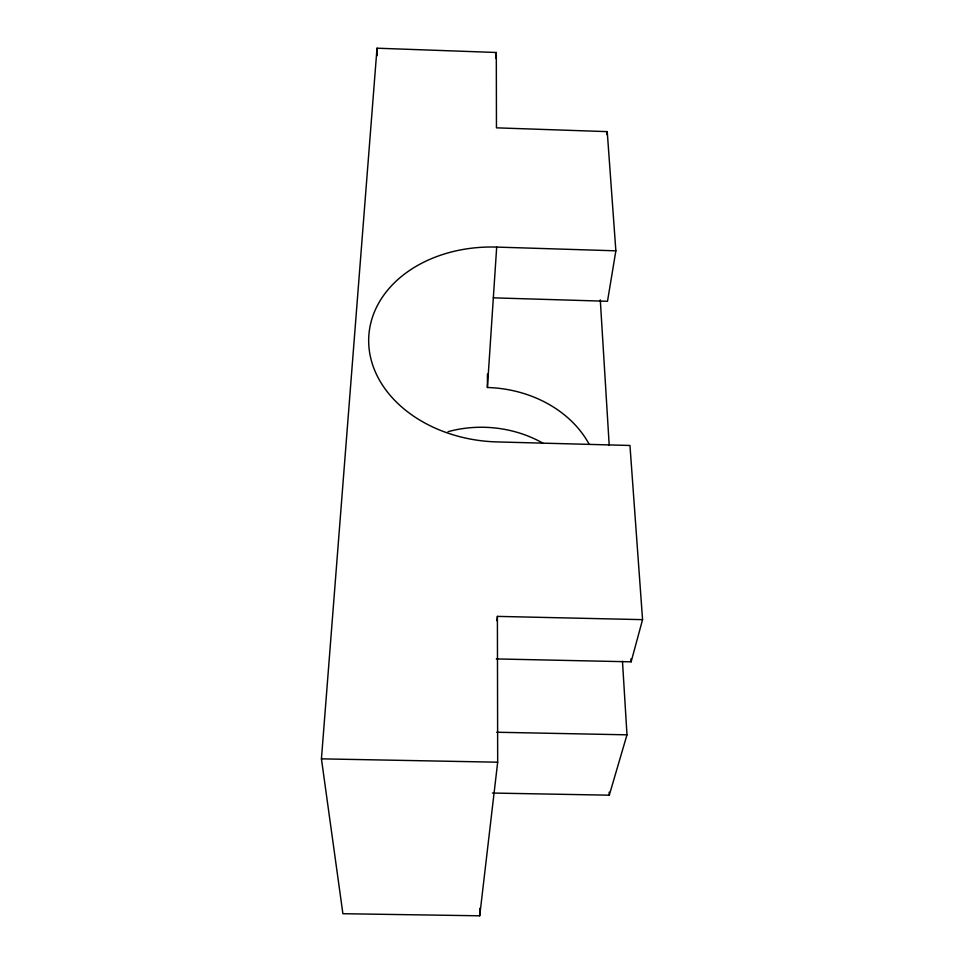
<?xml version="1.0" encoding="UTF-8"?>
<svg xmlns="http://www.w3.org/2000/svg" width="964" height="964" viewBox="0 0 964 964"><rect width="100%" height="100%" fill="white"/><g stroke="black" fill="none" stroke-linecap="round" stroke-linejoin="round"><path stroke-width="1.45" d="M588.98 443.934A112.258 91.905 4.1 0 0 487.41 387.504L487.459 374.056M493.327 297.84L607.501 301.274L615.863 250.821L607.236 131.634L496.46 127.838L496.303 52.49L377.02 48.2L321.434 758.849L342.895 913.703L479.711 915.8L479.759 908.305M495.966 58.491L496.303 52.49M487.41 387.504L496.689 247.085L615.863 250.821M496.978 620.78L497.4 616.382L642.566 619.647L629.962 445.476L497.063 441.922A127.947 97.316 4.1 0 1 368.67 340.786A127.947 97.316 4.1 0 1 496.689 247.085M479.711 915.8L497.677 762.199L497.4 616.382M606.802 134.586L607.236 131.634M496.303 658.93L631.131 661.822L642.566 619.647M492.423 793.047L609.284 795.18L626.986 734.821L622.479 661.328M496.749 732.242L626.986 734.821M321.434 758.849L497.677 762.199M630.926 658.822L631.131 661.822M600.283 299.864L609.212 445.356M609.128 792.179L609.284 795.18M377.02 48.2L377.237 55.683M448.031 431.691A107.848 90.062 4.1 0 1 542.853 443.127"/></g></svg>
